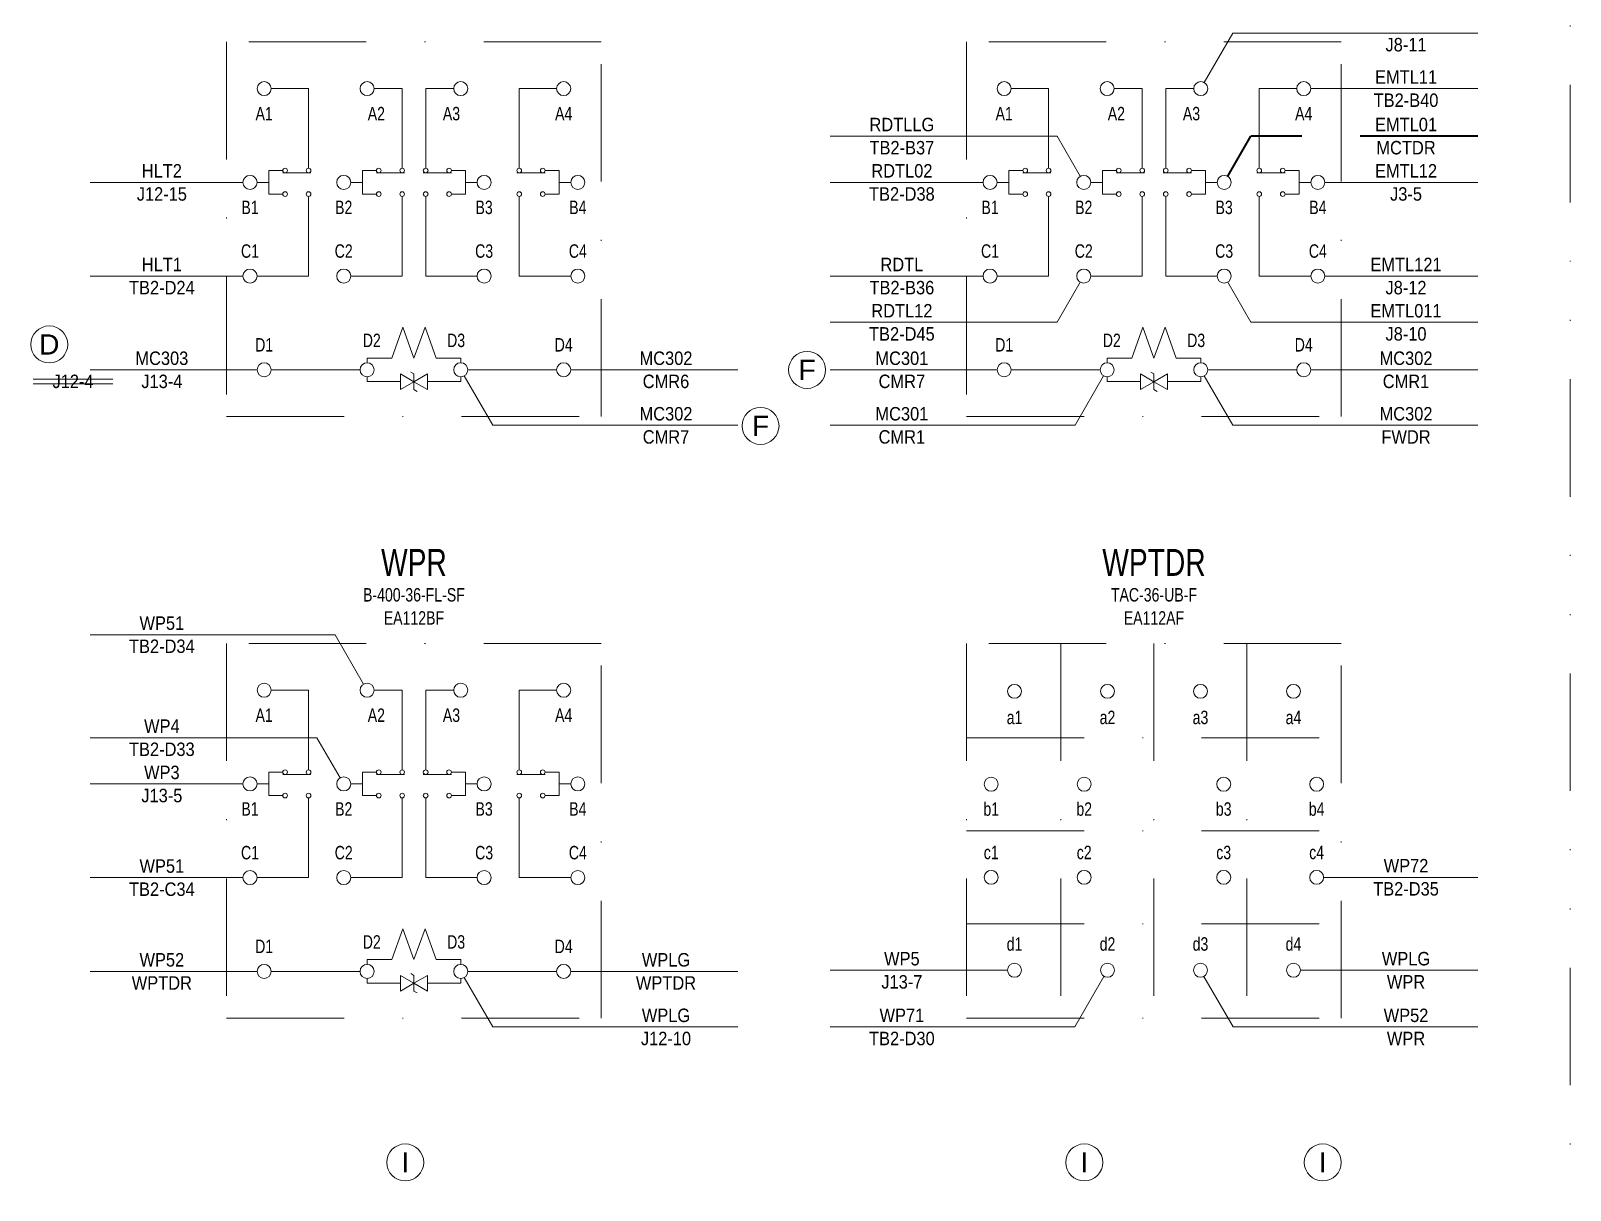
# Model space of a CAD drawing. Header units: millimetres. Extents: x 10 to 821, y 12 to 580.
# Drawn here: x 328.6 to 495, y 191.2 to 316.4 of the extents above; entities that cross this region are included whole.
import ezdxf
from ezdxf.enums import TextEntityAlignment as Align

# ---------------------------------------------------------------- set-up
doc = ezdxf.new("R2010")
doc.units = ezdxf.units.MM
for name, pattern in [('DASHDOT', [25.3, 12.7, -6.3, 0, -6.3]), ('DASHED', [19, 12.7, -6.3]), ('DIVIDE', [31.6, 12.7, -6.3, 0, -6.3, 0, -6.3])]:
    doc.linetypes.add(name, pattern=pattern)
for name, color, linetype in [('GR1_02', 7, 'Continuous'), ('GR1_03', 7, 'Continuous'), ('GR1_04', 7, 'Continuous'), ('GR1_05', 7, 'Continuous'), ('GR1_14', 7, 'Continuous')]:
    doc.layers.add(name, color=color, linetype=linetype)
doc.styles.add('HG丸ｺﾞｼｯｸM-PRO', font='')
doc.styles.get('HG丸ｺﾞｼｯｸM-PRO').set_extended_font_data('HG丸ｺﾞｼｯｸM-PRO')

# ---------------------------------------------------------------- blocks, each defined once
blk = doc.blocks.new('BLKF028')
at = {"layer": 'GR1_02', "color": 4, "linetype": 'DASHDOT', "lineweight": 13}
for p, q in [((390.25, 250.25), (349.75, 250.25)), ((349.75, 250.25), (349.75, 209.75)), ((390.25, 209.75), (390.25, 250.25)), ((349.75, 209.75), (390.25, 209.75))]:
    blk.add_line(p, q, dxfattribs=at)
at = {"layer": 'GR1_02', "color": 4, "linetype": 'Continuous', "lineweight": 13}
for p, q in [((354.57, 245.19), (358.61, 245.19)), ((358.61, 245.19), (358.61, 236.58)), ((365.7, 245.19), (368.73, 245.19)), ((368.73, 245.19), (368.73, 236.58)), ((374.3, 245.19), (371.27, 245.19)), ((371.27, 245.19), (371.27, 236.58)), ((385.43, 245.19), (381.39, 245.19)), ((381.39, 245.19), (381.39, 236.58)), ((355.82, 236.33), (354.31, 236.33)), ((354.31, 236.33), (354.31, 233.8)), ((365.95, 236.33), (364.43, 236.33)), ((364.43, 236.33), (364.43, 233.8)), ((374.05, 236.33), (375.57, 236.33)), ((375.57, 236.33), (375.57, 233.8)), ((384.18, 236.33), (385.69, 236.33)), ((385.69, 236.33), (385.69, 233.8)), ((353.04, 235.06), (354.31, 235.06)), ((355.82, 236.08), (358.86, 236.08)), ((363.17, 235.06), (364.43, 235.06)), ((365.95, 236.08), (368.99, 236.08)), ((374.05, 236.08), (371.01, 236.08)), ((376.83, 235.06), (375.57, 235.06)), ((384.18, 236.08), (381.14, 236.08)), ((386.96, 235.06), (385.69, 235.06)), ((355.82, 233.8), (354.31, 233.8)), ((358.61, 233.54), (358.61, 224.94)), ((365.95, 233.8), (364.43, 233.8)), ((368.73, 233.54), (368.73, 224.94)), ((371.27, 233.54), (371.27, 224.94)), ((374.05, 233.8), (375.57, 233.8)), ((381.39, 233.54), (381.39, 224.94)), ((384.18, 233.8), (385.69, 233.8)), ((353.04, 224.94), (358.61, 224.94)), ((363.17, 224.94), (368.73, 224.94)), ((376.83, 224.94), (371.27, 224.94)), ((386.96, 224.94), (381.39, 224.94)), ((368.8, 219.42), (367.6, 216.08)), ((370, 216.08), (368.8, 219.42)), ((371.2, 219.42), (370, 216.08)), ((372.4, 216.08), (371.2, 219.42)), ((354.57, 214.81), (364.18, 214.81)), ((364.94, 215.57), (364.94, 216.08)), ((364.94, 216.08), (367.6, 216.08)), ((372.4, 216.08), (375.06, 216.08)), ((375.06, 215.57), (375.06, 216.08)), ((385.43, 214.81), (375.82, 214.81))]:
    blk.add_line(p, q, dxfattribs=at)
for centre, radius in [((353.81, 245.19), 0.759), ((364.94, 245.19), 0.759), ((375.06, 245.19), 0.759), ((386.19, 245.19), 0.759), ((356.08, 236.33), 0.253), ((358.61, 236.33), 0.253), ((366.2, 236.33), 0.253), ((368.73, 236.33), 0.253), ((371.27, 236.33), 0.253), ((373.8, 236.33), 0.253), ((381.39, 236.33), 0.253), ((383.92, 236.33), 0.253), ((352.28, 235.06), 0.759), ((362.41, 235.06), 0.759), ((377.59, 235.06), 0.759), ((387.72, 235.06), 0.759), ((356.08, 233.8), 0.253), ((358.61, 233.8), 0.253), ((366.2, 233.8), 0.253), ((368.73, 233.8), 0.253), ((371.27, 233.8), 0.253), ((373.8, 233.8), 0.253), ((381.39, 233.8), 0.253), ((383.92, 233.8), 0.253), ((352.28, 224.94), 0.759), ((362.41, 224.94), 0.759), ((377.59, 224.94), 0.759), ((387.72, 224.94), 0.759), ((353.81, 214.81), 0.759), ((364.94, 214.81), 0.759), ((375.06, 214.81), 0.759), ((386.19, 214.81), 0.759)]:
    blk.add_circle(centre, radius, dxfattribs=at)
blk = doc.blocks.new('BLKF027')
at = {"layer": 'GR1_02', "color": 4, "linetype": 'Continuous', "lineweight": 13}
blk.add_blockref('BLKF028', (0, 0), dxfattribs=at)
at = {"layer": 'GR1_02', "color": 4, "linetype": 'Continuous', "lineweight": 13, "style": 'HG丸ｺﾞｼｯｸM-PRO'}
for s, width, p in [('A1', 0.78372, (353.81, 242.49)), ('A2', 0.78372, (365.94, 242.49)), ('A3', 0.78372, (374.06, 242.49)), ('A4', 0.78372, (386.19, 242.49)), ('B1', 0.783285, (352.28, 232.36)), ('B2', 0.783285, (362.41, 232.36)), ('B3', 0.783285, (377.59, 232.36)), ('B4', 0.783285, (387.72, 232.36)), ('C1', 0.78334, (352.28, 227.64)), ('C2', 0.78334, (362.41, 227.64)), ('C3', 0.78334, (377.59, 227.64)), ('C4', 0.78334, (387.72, 227.64)), ('D1', 0.784601, (353.81, 217.51)), ('D2', 0.784601, (365.44, 217.99)), ('D3', 0.784601, (374.56, 217.99)), ('D4', 0.784601, (386.19, 217.51))]:
    blk.add_text(s, height=1.455, dxfattribs=dict(at, width=width)).set_placement(p, align=Align.MIDDLE_CENTER)
blk = doc.blocks.new('BLKF052')
at = {"layer": 'GR1_02', "color": 4, "linetype": 'DASHDOT', "lineweight": 13}
for p, q in [((390.25, 315.25), (349.75, 315.25)), ((349.75, 315.25), (349.75, 274.75)), ((390.25, 274.75), (390.25, 315.25)), ((349.75, 274.75), (390.25, 274.75))]:
    blk.add_line(p, q, dxfattribs=at)
at = {"layer": 'GR1_02', "color": 4, "linetype": 'Continuous', "lineweight": 13}
for p, q in [((354.57, 310.19), (358.61, 310.19)), ((358.61, 310.19), (358.61, 301.58)), ((365.7, 310.19), (368.73, 310.19)), ((368.73, 310.19), (368.73, 301.58)), ((374.3, 310.19), (371.27, 310.19)), ((371.27, 310.19), (371.27, 301.58)), ((385.43, 310.19), (381.39, 310.19)), ((381.39, 310.19), (381.39, 301.58)), ((355.82, 301.33), (354.31, 301.33)), ((354.31, 301.33), (354.31, 298.8)), ((365.95, 301.33), (364.43, 301.33)), ((364.43, 301.33), (364.43, 298.8)), ((374.05, 301.33), (375.57, 301.33)), ((375.57, 301.33), (375.57, 298.8)), ((384.18, 301.33), (385.69, 301.33)), ((385.69, 301.33), (385.69, 298.8)), ((353.04, 300.06), (354.31, 300.06)), ((355.82, 301.08), (358.86, 301.08)), ((363.17, 300.06), (364.43, 300.06)), ((365.95, 301.08), (368.99, 301.08)), ((374.05, 301.08), (371.01, 301.08)), ((376.83, 300.06), (375.57, 300.06)), ((384.18, 301.08), (381.14, 301.08)), ((386.96, 300.06), (385.69, 300.06)), ((355.82, 298.8), (354.31, 298.8)), ((358.61, 298.54), (358.61, 289.94)), ((365.95, 298.8), (364.43, 298.8)), ((368.73, 298.54), (368.73, 289.94)), ((371.27, 298.54), (371.27, 289.94)), ((374.05, 298.8), (375.57, 298.8)), ((381.39, 298.54), (381.39, 289.94)), ((384.18, 298.8), (385.69, 298.8)), ((353.04, 289.94), (358.61, 289.94)), ((363.17, 289.94), (368.73, 289.94)), ((376.83, 289.94), (371.27, 289.94)), ((386.96, 289.94), (381.39, 289.94)), ((368.8, 284.42), (367.6, 281.08)), ((370, 281.08), (368.8, 284.42)), ((371.2, 284.42), (370, 281.08)), ((372.4, 281.08), (371.2, 284.42)), ((354.57, 279.81), (364.18, 279.81)), ((364.94, 280.57), (364.94, 281.08)), ((364.94, 281.08), (367.6, 281.08)), ((372.4, 281.08), (375.06, 281.08)), ((375.06, 280.57), (375.06, 281.08)), ((385.43, 279.81), (375.82, 279.81))]:
    blk.add_line(p, q, dxfattribs=at)
for centre, radius in [((353.81, 310.19), 0.759), ((364.94, 310.19), 0.759), ((375.06, 310.19), 0.759), ((386.19, 310.19), 0.759), ((356.08, 301.33), 0.253), ((358.61, 301.33), 0.253), ((366.2, 301.33), 0.253), ((368.73, 301.33), 0.253), ((371.27, 301.33), 0.253), ((373.8, 301.33), 0.253), ((381.39, 301.33), 0.253), ((383.92, 301.33), 0.253), ((352.28, 300.06), 0.759), ((362.41, 300.06), 0.759), ((377.59, 300.06), 0.759), ((387.72, 300.06), 0.759), ((356.08, 298.8), 0.253), ((358.61, 298.8), 0.253), ((366.2, 298.8), 0.253), ((368.73, 298.8), 0.253), ((371.27, 298.8), 0.253), ((373.8, 298.8), 0.253), ((381.39, 298.8), 0.253), ((383.92, 298.8), 0.253), ((352.28, 289.94), 0.759), ((362.41, 289.94), 0.759), ((377.59, 289.94), 0.759), ((387.72, 289.94), 0.759), ((353.81, 279.81), 0.759), ((364.94, 279.81), 0.759), ((375.06, 279.81), 0.759), ((386.19, 279.81), 0.759)]:
    blk.add_circle(centre, radius, dxfattribs=at)
blk = doc.blocks.new('BLKF051')
at = {"layer": 'GR1_02', "color": 4, "linetype": 'Continuous', "lineweight": 13}
blk.add_blockref('BLKF052', (0, 0), dxfattribs=at)
at = {"layer": 'GR1_02', "color": 4, "linetype": 'Continuous', "lineweight": 13, "style": 'HG丸ｺﾞｼｯｸM-PRO'}
for s, width, p in [('A1', 0.78372, (353.81, 307.49)), ('A2', 0.78372, (365.94, 307.49)), ('A3', 0.78372, (374.06, 307.49)), ('A4', 0.78372, (386.19, 307.49)), ('B1', 0.783285, (352.28, 297.36)), ('B2', 0.783285, (362.41, 297.36)), ('B3', 0.783285, (377.59, 297.36)), ('B4', 0.783285, (387.72, 297.36)), ('C1', 0.78334, (352.28, 292.64)), ('C2', 0.78334, (362.41, 292.64)), ('C3', 0.78334, (377.59, 292.64)), ('C4', 0.78334, (387.72, 292.64)), ('D1', 0.784601, (353.81, 282.51)), ('D2', 0.784601, (365.44, 282.99)), ('D3', 0.784601, (374.56, 282.99)), ('D4', 0.784601, (386.19, 282.51))]:
    blk.add_text(s, height=1.455, dxfattribs=dict(at, width=width)).set_placement(p, align=Align.MIDDLE_CENTER)
blk = doc.blocks.new('BLKF054')
at = {"layer": 'GR1_02', "color": 4, "linetype": 'Continuous', "lineweight": 13}
for p, q in [((368.54, 277.68), (368.54, 279.37)), ((370, 278.52), (368.54, 279.37)), ((368.54, 277.68), (370, 278.52)), ((370, 279.37), (369.65, 279.57)), ((370, 278.52), (371.46, 279.37)), ((370, 277.68), (370, 279.37)), ((370, 277.68), (370, 279.37)), ((371.46, 277.68), (370, 278.52)), ((371.46, 277.68), (371.46, 279.37)), ((370, 277.68), (370.35, 277.48))]:
    blk.add_line(p, q, dxfattribs=at)
blk = doc.blocks.new('BLKF053')
at = {"layer": 'GR1_02', "color": 4, "linetype": 'Continuous', "lineweight": 13}
for p, q in [((364.94, 279.05), (364.94, 278.55)), ((364.94, 278.55), (368.54, 278.55)), ((371.46, 278.55), (373.17, 278.55)), ((372.4, 278.55), (375.06, 278.55)), ((375.06, 279.05), (375.06, 278.55))]:
    blk.add_line(p, q, dxfattribs=at)
blk.add_blockref('BLKF054', (0, 0), dxfattribs=at)
blk = doc.blocks.new('BLKF056')
at = {"layer": 'GR1_02', "color": 4, "linetype": 'DASHDOT', "lineweight": 13}
for p, q in [((470.25, 315.25), (429.75, 315.25)), ((429.75, 315.25), (429.75, 274.75)), ((470.25, 274.75), (470.25, 315.25)), ((429.75, 274.75), (470.25, 274.75))]:
    blk.add_line(p, q, dxfattribs=at)
at = {"layer": 'GR1_02', "color": 4, "linetype": 'Continuous', "lineweight": 13}
for p, q in [((434.57, 310.19), (438.61, 310.19)), ((438.61, 310.19), (438.61, 301.58)), ((445.7, 310.19), (448.73, 310.19)), ((448.73, 310.19), (448.73, 301.58)), ((454.3, 310.19), (451.27, 310.19)), ((451.27, 310.19), (451.27, 301.58)), ((465.43, 310.19), (461.39, 310.19)), ((461.39, 310.19), (461.39, 301.58)), ((435.82, 301.33), (434.31, 301.33)), ((434.31, 301.33), (434.31, 298.8)), ((445.95, 301.33), (444.43, 301.33)), ((444.43, 301.33), (444.43, 298.8)), ((454.05, 301.33), (455.57, 301.33)), ((455.57, 301.33), (455.57, 298.8)), ((464.18, 301.33), (465.69, 301.33)), ((465.69, 301.33), (465.69, 298.8)), ((433.04, 300.06), (434.31, 300.06)), ((435.82, 301.08), (438.86, 301.08)), ((443.17, 300.06), (444.43, 300.06)), ((445.95, 301.08), (448.99, 301.08)), ((454.05, 301.08), (451.01, 301.08)), ((456.83, 300.06), (455.57, 300.06)), ((464.18, 301.08), (461.14, 301.08)), ((466.96, 300.06), (465.69, 300.06)), ((435.82, 298.8), (434.31, 298.8)), ((438.61, 298.54), (438.61, 289.94)), ((445.95, 298.8), (444.43, 298.8)), ((448.73, 298.54), (448.73, 289.94)), ((451.27, 298.54), (451.27, 289.94)), ((454.05, 298.8), (455.57, 298.8)), ((461.39, 298.54), (461.39, 289.94)), ((464.18, 298.8), (465.69, 298.8)), ((433.04, 289.94), (438.61, 289.94)), ((443.17, 289.94), (448.73, 289.94)), ((456.83, 289.94), (451.27, 289.94)), ((466.96, 289.94), (461.39, 289.94)), ((448.8, 284.42), (447.6, 281.08)), ((450, 281.08), (448.8, 284.42)), ((451.2, 284.42), (450, 281.08)), ((452.4, 281.08), (451.2, 284.42)), ((434.57, 279.81), (444.18, 279.81)), ((444.94, 280.57), (444.94, 281.08)), ((444.94, 281.08), (447.6, 281.08)), ((452.4, 281.08), (455.06, 281.08)), ((455.06, 280.57), (455.06, 281.08)), ((465.43, 279.81), (455.82, 279.81))]:
    blk.add_line(p, q, dxfattribs=at)
for centre, radius in [((433.81, 310.19), 0.759), ((444.94, 310.19), 0.759), ((455.06, 310.19), 0.759), ((466.19, 310.19), 0.759), ((436.08, 301.33), 0.253), ((438.61, 301.33), 0.253), ((446.2, 301.33), 0.253), ((448.73, 301.33), 0.253), ((451.27, 301.33), 0.253), ((453.8, 301.33), 0.253), ((461.39, 301.33), 0.253), ((463.92, 301.33), 0.253), ((432.28, 300.06), 0.759), ((442.41, 300.06), 0.759), ((457.59, 300.06), 0.759), ((467.72, 300.06), 0.759), ((436.08, 298.8), 0.253), ((438.61, 298.8), 0.253), ((446.2, 298.8), 0.253), ((448.73, 298.8), 0.253), ((451.27, 298.8), 0.253), ((453.8, 298.8), 0.253), ((461.39, 298.8), 0.253), ((463.92, 298.8), 0.253), ((432.28, 289.94), 0.759), ((442.41, 289.94), 0.759), ((457.59, 289.94), 0.759), ((467.72, 289.94), 0.759), ((433.81, 279.81), 0.759), ((444.94, 279.81), 0.759), ((455.06, 279.81), 0.759), ((466.19, 279.81), 0.759)]:
    blk.add_circle(centre, radius, dxfattribs=at)
blk = doc.blocks.new('BLKF055')
at = {"layer": 'GR1_02', "color": 4, "linetype": 'Continuous', "lineweight": 13}
blk.add_blockref('BLKF056', (0, 0), dxfattribs=at)
at = {"layer": 'GR1_02', "color": 4, "linetype": 'Continuous', "lineweight": 13, "style": 'HG丸ｺﾞｼｯｸM-PRO'}
for s, width, p in [('A1', 0.78372, (433.81, 307.49)), ('A2', 0.78372, (445.94, 307.49)), ('A3', 0.78372, (454.06, 307.49)), ('A4', 0.78372, (466.19, 307.49)), ('B1', 0.783285, (432.28, 297.36)), ('B2', 0.783285, (442.41, 297.36)), ('B3', 0.783285, (457.59, 297.36)), ('B4', 0.783285, (467.72, 297.36)), ('C1', 0.78334, (432.28, 292.64)), ('C2', 0.78334, (442.41, 292.64)), ('C3', 0.78334, (457.59, 292.64)), ('C4', 0.78334, (467.72, 292.64)), ('D1', 0.784601, (433.81, 282.51)), ('D2', 0.784601, (445.44, 282.99)), ('D3', 0.784601, (454.56, 282.99)), ('D4', 0.784601, (466.19, 282.51))]:
    blk.add_text(s, height=1.455, dxfattribs=dict(at, width=width)).set_placement(p, align=Align.MIDDLE_CENTER)
blk = doc.blocks.new('BLKF086')
at = {"layer": 'GR1_02', "color": 4, "linetype": 'Continuous', "lineweight": 13}
for p, q in [((448.54, 277.68), (448.54, 279.37)), ((450, 278.52), (448.54, 279.37)), ((448.54, 277.68), (450, 278.52)), ((450, 279.37), (449.65, 279.57)), ((450, 278.52), (451.46, 279.37)), ((450, 277.68), (450, 279.37)), ((450, 277.68), (450, 279.37)), ((451.46, 277.68), (450, 278.52)), ((451.46, 277.68), (451.46, 279.37)), ((450, 277.68), (450.35, 277.48))]:
    blk.add_line(p, q, dxfattribs=at)
blk = doc.blocks.new('BLKF085')
at = {"layer": 'GR1_02', "color": 4, "linetype": 'Continuous', "lineweight": 13}
for p, q in [((444.94, 279.05), (444.94, 278.55)), ((444.94, 278.55), (448.54, 278.55)), ((451.46, 278.55), (453.17, 278.55)), ((452.4, 278.55), (455.06, 278.55)), ((455.06, 279.05), (455.06, 278.55))]:
    blk.add_line(p, q, dxfattribs=at)
blk.add_blockref('BLKF086', (0, 0), dxfattribs=at)
blk = doc.blocks.new('BLKF090')
at = {"layer": 'GR1_02', "color": 4, "linetype": 'Continuous', "lineweight": 13}
for p, q in [((368.54, 212.68), (368.54, 214.37)), ((370, 213.52), (368.54, 214.37)), ((368.54, 212.68), (370, 213.52)), ((370, 214.37), (369.65, 214.57)), ((370, 213.52), (371.46, 214.37)), ((370, 212.68), (370, 214.37)), ((370, 212.68), (370, 214.37)), ((371.46, 212.68), (370, 213.52)), ((371.46, 212.68), (371.46, 214.37)), ((370, 212.68), (370.35, 212.48))]:
    blk.add_line(p, q, dxfattribs=at)
blk = doc.blocks.new('BLKF089')
at = {"layer": 'GR1_02', "color": 4, "linetype": 'Continuous', "lineweight": 13}
for p, q in [((364.94, 214.05), (364.94, 213.55)), ((364.94, 213.55), (368.54, 213.55)), ((371.46, 213.55), (373.17, 213.55)), ((372.4, 213.55), (375.06, 213.55)), ((375.06, 214.05), (375.06, 213.55))]:
    blk.add_line(p, q, dxfattribs=at)
blk.add_blockref('BLKF090', (0, 0), dxfattribs=at)
blk = doc.blocks.new('BLKF091')
at = {"layer": 'GR1_02', "color": 4, "linetype": 'DASHDOT', "lineweight": 13}
for p, q in [((470.25, 250.25), (429.75, 250.25)), ((429.75, 250.25), (429.75, 209.75)), ((439.95, 250.25), (439.95, 209.75)), ((450, 250.25), (450, 209.75)), ((460.05, 250.25), (460.05, 209.75)), ((470.25, 209.75), (470.25, 250.25)), ((429.75, 240.05), (470.25, 240.05)), ((429.75, 230), (470.25, 230)), ((429.75, 219.95), (470.25, 219.95)), ((429.75, 209.75), (470.25, 209.75))]:
    blk.add_line(p, q, dxfattribs=at)
at = {"layer": 'GR1_02', "color": 4, "linetype": 'Continuous', "lineweight": 13}
for centre in [(434.93, 245.07), (444.98, 245.07), (455.03, 245.07), (465.08, 245.07), (432.41, 235.03), (442.46, 235.03), (457.54, 235.03), (467.59, 235.03), (432.41, 224.97), (442.46, 224.97), (457.54, 224.97), (467.59, 224.97), (434.93, 214.93), (444.98, 214.93), (455.03, 214.93), (465.08, 214.93)]:
    blk.add_circle(centre, 0.754, dxfattribs=at)
at = {"layer": 'GR1_02', "color": 4, "linetype": 'Continuous', "lineweight": 13, "style": 'HG丸ｺﾞｼｯｸM-PRO'}
for s, width, p in [('a1', 0.783841, (434.93, 242.25)), ('a2', 0.783841, (444.98, 242.25)), ('a3', 0.783841, (455.03, 242.25)), ('a4', 0.783841, (465.08, 242.25)), ('b1', 0.784672, (432.41, 232.35)), ('b2', 0.784672, (442.46, 232.35)), ('b3', 0.784672, (457.54, 232.35)), ('b4', 0.784672, (467.59, 232.35)), ('c1', 0.783989, (432.41, 227.66)), ('c2', 0.783989, (442.46, 227.66)), ('c3', 0.783989, (457.54, 227.66)), ('c4', 0.783989, (467.59, 227.66)), ('d1', 0.784672, (434.93, 217.77)), ('d2', 0.784672, (444.98, 217.77)), ('d3', 0.784672, (455.03, 217.77)), ('d4', 0.784672, (465.08, 217.77))]:
    blk.add_text(s, height=1.455, dxfattribs=dict(at, width=width)).set_placement(p, align=Align.MIDDLE_CENTER)
blk = doc.blocks.new('BLKF194')
at = {"layer": 'GR1_14', "color": 4, "linetype": 'DIVIDE', "lineweight": 13}
blk.add_line((495, 565), (495, 35), dxfattribs=at)
blk = doc.blocks.new('BLKF257')
at = {"layer": 'GR1_05', "color": 4, "linetype": 'Continuous', "lineweight": 13}
blk.add_circle((330.58, 282.55), 2, dxfattribs=at)
at = {"layer": 'GR1_05', "color": 4, "linetype": 'Continuous', "lineweight": 13, "style": 'HG丸ｺﾞｼｯｸM-PRO', "width": 1.042833}
blk.add_text('D', height=2.18, dxfattribs=at).set_placement((330.58, 282.55), align=Align.MIDDLE_CENTER)
blk = doc.blocks.new('BLKF283')
at = {"layer": 'GR1_05', "color": 4, "linetype": 'Continuous', "lineweight": 13}
blk.add_circle((412.5, 279.8), 2, dxfattribs=at)
at = {"layer": 'GR1_05', "color": 4, "linetype": 'Continuous', "lineweight": 13, "style": 'HG丸ｺﾞｼｯｸM-PRO', "width": 1.042153}
blk.add_text('F', height=2.18, dxfattribs=at).set_placement((412.5, 279.8), align=Align.MIDDLE_CENTER)
blk = doc.blocks.new('BLKF284')
at = {"layer": 'GR1_05', "color": 4, "linetype": 'Continuous', "lineweight": 13}
blk.add_circle((407.47, 273.75), 2, dxfattribs=at)
at = {"layer": 'GR1_05', "color": 4, "linetype": 'Continuous', "lineweight": 13, "style": 'HG丸ｺﾞｼｯｸM-PRO', "width": 1.042153}
blk.add_text('F', height=2.18, dxfattribs=at).set_placement((407.47, 273.75), align=Align.MIDDLE_CENTER)
blk = doc.blocks.new('BLKF344')
at = {"layer": 'GR1_05', "color": 4, "linetype": 'Continuous', "lineweight": 13}
blk.add_circle((468.25, 194.17), 2, dxfattribs=at)
at = {"layer": 'GR1_05', "color": 4, "linetype": 'Continuous', "lineweight": 13, "style": 'HG丸ｺﾞｼｯｸM-PRO', "width": 1.042153}
blk.add_text('I', height=2.18, dxfattribs=at).set_placement((468.25, 194.17), align=Align.MIDDLE_CENTER)
blk = doc.blocks.new('BLKF346')
at = {"layer": 'GR1_05', "color": 4, "linetype": 'Continuous', "lineweight": 13}
blk.add_circle((442.47, 194.17), 2, dxfattribs=at)
at = {"layer": 'GR1_05', "color": 4, "linetype": 'Continuous', "lineweight": 13, "style": 'HG丸ｺﾞｼｯｸM-PRO', "width": 1.042153}
blk.add_text('I', height=2.18, dxfattribs=at).set_placement((442.47, 194.17), align=Align.MIDDLE_CENTER)
blk = doc.blocks.new('BLKF350')
at = {"layer": 'GR1_05', "color": 4, "linetype": 'Continuous', "lineweight": 13}
blk.add_circle((369.06, 194.17), 2, dxfattribs=at)
at = {"layer": 'GR1_05', "color": 4, "linetype": 'Continuous', "lineweight": 13, "style": 'HG丸ｺﾞｼｯｸM-PRO', "width": 1.042153}
blk.add_text('I', height=2.18, dxfattribs=at).set_placement((369.06, 194.17), align=Align.MIDDLE_CENTER)

msp = doc.modelspace()

# ---------------------------------------------------------------- linework, layer by layer
at = {"layer": 'GR1_03', "color": 4, "linetype": 'Continuous', "lineweight": 13}
for p, q in [((455.44, 310.85), (458.53, 316.19)), ((485, 316.19), (458.53, 316.19)), ((485, 310.19), (466.95, 310.19)), ((415, 305.06), (439.52, 305.06)), ((442.03, 300.72), (439.52, 305.06)), ((335, 300.06), (351.52, 300.06)), ((415, 300.06), (431.52, 300.06)), ((485, 300.06), (468.48, 300.06)), ((335, 289.94), (351.52, 289.94)), ((415, 289.94), (431.52, 289.94)), ((485, 289.94), (468.48, 289.94)), ((442.03, 289.28), (439.52, 284.94)), ((457.97, 289.28), (460.48, 284.94)), ((415, 284.94), (439.52, 284.94)), ((485, 284.94), (460.48, 284.94)), ((335, 279.81), (353.05, 279.81)), ((405, 279.81), (386.95, 279.81)), ((415, 279.81), (433.05, 279.81)), ((485, 279.81), (466.95, 279.81)), ((375.44, 279.15), (378.53, 273.81)), ((444.56, 279.15), (441.47, 273.81)), ((455.44, 279.15), (458.53, 273.81)), ((405, 273.81), (378.53, 273.81)), ((415, 273.81), (441.47, 273.81)), ((485, 273.81), (458.53, 273.81)), ((335, 251.19), (361.47, 251.19)), ((364.56, 245.85), (361.47, 251.19)), ((335, 240.06), (359.52, 240.06)), ((362.03, 235.72), (359.52, 240.06)), ((335, 235.06), (351.52, 235.06)), ((335, 224.94), (351.52, 224.94)), ((485, 224.97), (468.34, 224.97)), ((335, 214.81), (353.05, 214.81)), ((405, 214.81), (386.95, 214.81)), ((415, 214.93), (434.17, 214.93)), ((485, 214.93), (465.83, 214.93)), ((375.44, 214.15), (378.53, 208.81)), ((444.6, 214.27), (441.45, 208.81)), ((455.4, 214.27), (458.55, 208.81)), ((405, 208.81), (378.53, 208.81)), ((415, 208.81), (441.45, 208.81)), ((485, 208.81), (458.55, 208.81))]:
    msp.add_line(p, q, dxfattribs=at)
at = {"layer": 'GR1_03', "color": 3, "linetype": 'DASHED', "lineweight": 35}
for p in [(457.97, 300.72), (485, 305.06)]:
    msp.add_line(p, (460.48, 305.06), dxfattribs=at)
at = {"layer": 'GR1_05', "color": 4, "linetype": 'Continuous', "lineweight": 13}
for p, q in [((328.85, 278.81), (337.45, 278.81)), ((328.85, 278.31), (337.45, 278.31))]:
    msp.add_line(p, q, dxfattribs=at)

# ---------------------------------------------------------------- block references
at = {"layer": 'GR1_02', "color": 4, "linetype": 'Continuous', "lineweight": 13}
for name in ['BLKF051', 'BLKF055', 'BLKF053', 'BLKF085', 'BLKF027', 'BLKF091', 'BLKF089']:
    msp.add_blockref(name, (0, 0), dxfattribs=at)
at = {"layer": 'GR1_05', "color": 4, "linetype": 'Continuous', "lineweight": 13}
for name in ['BLKF257', 'BLKF283', 'BLKF284', 'BLKF350', 'BLKF346', 'BLKF344']:
    msp.add_blockref(name, (0, 0), dxfattribs=at)
at = {"layer": 'GR1_14', "color": 4, "linetype": 'DIVIDE', "lineweight": 13}
msp.add_blockref('BLKF194', (0, 0), dxfattribs=at)

# ---------------------------------------------------------------- texts
at = {"layer": 'GR1_02', "color": 4, "linetype": 'Continuous', "lineweight": 13, "style": 'HG丸ｺﾞｼｯｸM-PRO'}
for s, height, width, p in [('WPR', 2.909, 0.782476, (370, 259)), ('WPTDR', 2.909, 0.783371, (450, 259)), ('B-400-36-FL-SF', 1.4545, 0.782932, (370, 255.5)), ('TAC-36-UB-F', 1.4545, 0.782823, (450, 255.5)), ('EA112BF', 1.455, 0.783795, (370, 253)), ('EA112AF', 1.455, 0.783919, (450, 253))]:
    msp.add_text(s, height=height, dxfattribs=dict(at, width=width)).set_placement(p, align=Align.MIDDLE_CENTER)
at = {"layer": 'GR1_04', "color": 3, "linetype": 'Continuous', "lineweight": 35, "style": 'HG丸ｺﾞｼｯｸM-PRO'}
for s, width, p in [('J8-11', 0.910866, (477.25, 314.94)), ('RDTLLG', 0.912299, (422.75, 306.31)), ('TB2-B37', 0.911762, (422.75, 303.81)), ('HLT2', 0.912073, (342.75, 301.31)), ('RDTL02', 0.912142, (422.75, 301.31)), ('J12-15', 0.910841, (342.75, 298.81)), ('TB2-D38', 0.911582, (422.75, 298.81)), ('J3-5', 0.910905, (477.25, 298.81)), ('HLT1', 0.912073, (342.75, 291.19)), ('RDTL', 0.912863, (422.75, 291.19)), ('TB2-D24', 0.911582, (342.75, 288.69)), ('TB2-B36', 0.911762, (422.75, 288.69)), ('J8-12', 0.910866, (477.25, 288.69)), ('RDTL12', 0.912142, (422.75, 286.19)), ('TB2-D45', 0.911582, (422.75, 283.69)), ('J8-10', 0.910866, (477.25, 283.69)), ('MC303', 0.911936, (342.75, 281.06)), ('MC301', 0.911936, (422.75, 281.06)), ('J13-4', 0.910866, (342.75, 278.56)), ('CMR7', 0.913112, (422.75, 278.56)), ('MC301', 0.911936, (422.75, 275.06)), ('CMR1', 0.913112, (422.75, 272.56)), ('WP51', 0.911053, (342.75, 252.44)), ('TB2-D34', 0.911582, (342.75, 249.94)), ('WP4', 0.911153, (342.75, 241.31)), ('TB2-D33', 0.911582, (342.75, 238.81)), ('WP3', 0.911153, (342.75, 236.31)), ('J13-5', 0.910866, (342.75, 233.81)), ('WP51', 0.911053, (342.75, 226.19)), ('TB2-C34', 0.911795, (342.75, 223.69)), ('TB2-D35', 0.911582, (477.25, 223.73)), ('WP52', 0.911053, (342.75, 216.06)), ('WP5', 0.911153, (422.75, 216.18)), ('WPTDR', 0.912384, (342.75, 213.56)), ('J13-7', 0.910866, (422.75, 213.68)), ('WP71', 0.911053, (422.75, 210.06)), ('J12-10', 0.910841, (397.25, 207.56)), ('TB2-D30', 0.911582, (422.75, 207.56))]:
    msp.add_text(s, height=1.455, dxfattribs=dict(at, width=width)).set_placement(p, align=Align.MIDDLE_CENTER)
for s, width, p in [('EMTL11', 0.912604, (477.25, 311.44)), ('TB2-B40', 0.911762, (477.25, 308.94)), ('EMTL01', 0.912604, (477.25, 306.31)), ('MCTDR', 0.913312, (477.25, 303.81)), ('EMTL12', 0.912604, (477.25, 301.31)), ('EMTL121', 0.912337, (477.25, 291.19)), ('EMTL011', 0.912337, (477.25, 286.19)), ('MC302', 0.911936, (397.25, 281.06)), ('MC302', 0.911936, (477.25, 281.06)), ('CMR6', 0.913112, (397.25, 278.56)), ('CMR1', 0.913112, (477.25, 278.56)), ('MC302', 0.911936, (397.25, 275.06)), ('MC302', 0.911936, (477.25, 275.06)), ('CMR7', 0.913112, (397.25, 272.56)), ('FWDR', 0.912726, (477.25, 272.56)), ('WP72', 0.911053, (477.25, 226.23)), ('WPLG', 0.911271, (397.25, 216.06)), ('WPLG', 0.911271, (477.25, 216.18)), ('WPTDR', 0.912384, (397.25, 213.56)), ('WPR', 0.912327, (477.25, 213.68)), ('WPLG', 0.911271, (397.25, 210.06)), ('WP52', 0.911053, (477.25, 210.06)), ('WPR', 0.912327, (477.25, 207.56))]:
    msp.add_text(s, height=1.455, rotation=360, dxfattribs=dict(at, width=width)).set_placement(p, align=Align.MIDDLE_CENTER)
at = {"layer": 'GR1_05', "color": 3, "linetype": 'Continuous', "lineweight": 35, "style": 'HG丸ｺﾞｼｯｸM-PRO', "width": 0.910866}
msp.add_text('J12-4', height=1.455, dxfattribs=at).set_placement((333.15, 278.56), align=Align.MIDDLE_CENTER)

doc.saveas('drawing.dxf')
